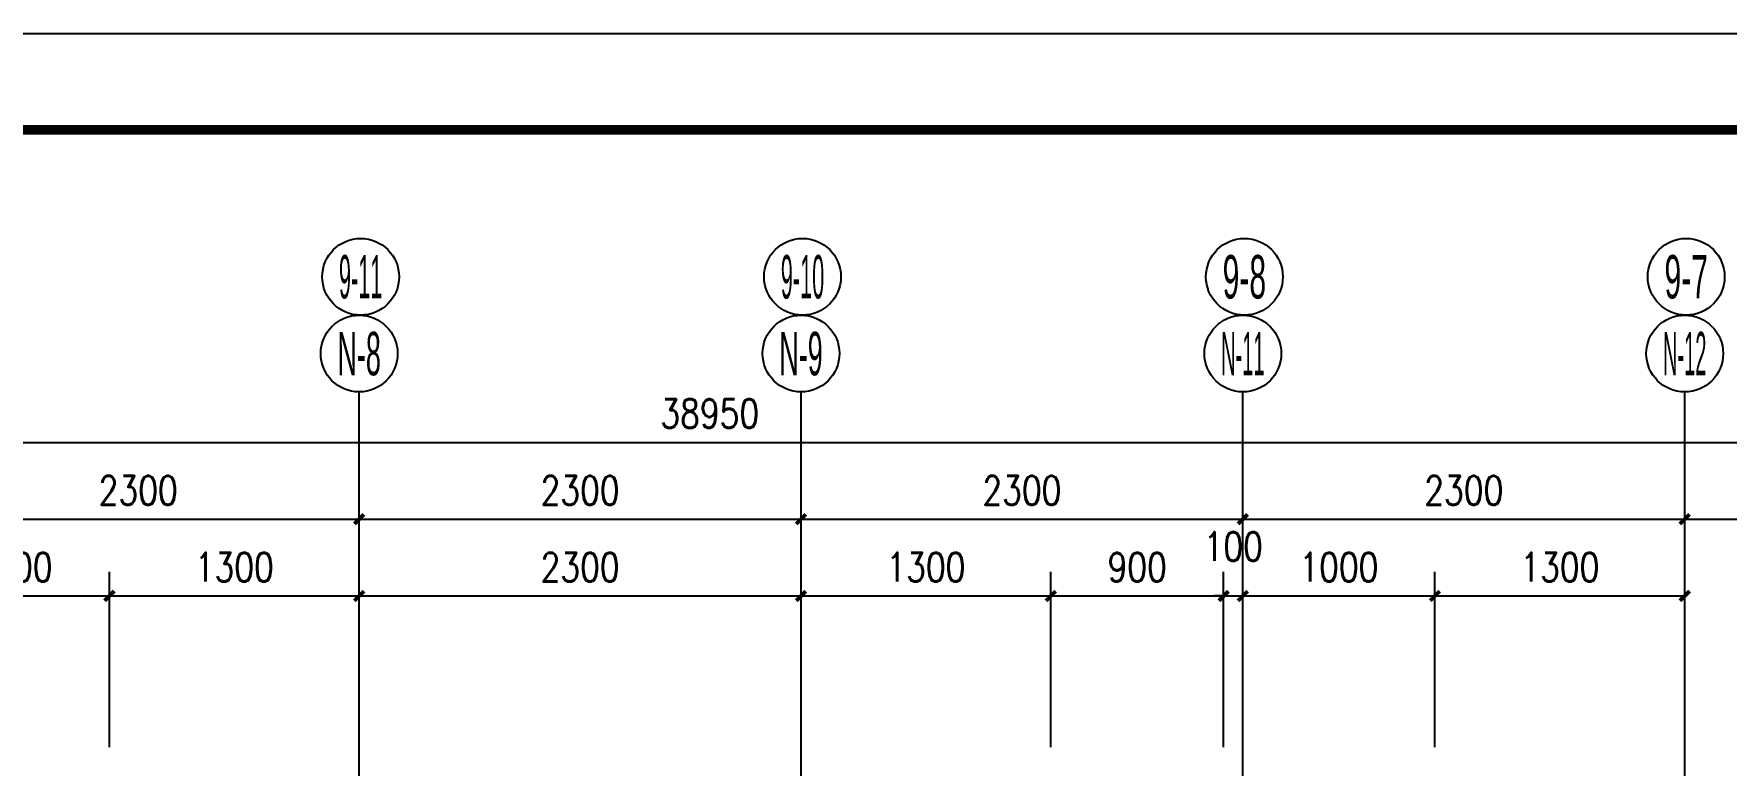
# Model space of a CAD drawing. Extents: x 718358 to 1668613, y -348838 to -159582.
# Drawn here: x 785042 to 793851, y -320288 to -316416 of the extents above; entities that cross this region are included whole.
import ezdxf
from ezdxf.enums import TextEntityAlignment as Align

# ---------------------------------------------------------------- set-up
doc = ezdxf.new("R2010")
doc.units = 0
doc.header["$LTSCALE"] = 1000
doc.linetypes.add('DOTE', pattern=[2.42, 2, -0.2, 0.02, -0.2])
for name, color, linetype in [('AXIS_TEXT', 7, 'Continuous'), ('建-图框', 4, 'Continuous'), ('建-尺寸', 73, 'Continuous'), ('建-轴标', 3, 'Continuous'), ('建-轴网', 14, 'DOTE')]:
    doc.layers.add(name, color=color, linetype=linetype)
doc.layers.add('栏杆', color=30, linetype='Continuous', lineweight=9)
doc.styles.add('_TCH_AXIS', font='gt宽度调整.shx', dxfattribs={"bigfont": 'gt国标汉字.shx'})
doc.styles.add('COMPLEX', font='COMPLEX')
doc.styles.add('DIM_FONT', font='SIMPLEX.shx', dxfattribs={"width": 0.8, "bigfont": 'GBCBIG.shx'})
doc.dimstyles.new('DIMN50', dxfattribs={"dimscale": 0.5, "dimtxt": 300, "dimasz": 100, "dimexe": 250, "dimexo": 300, "dimgap": 150, "dimtad": 1, "dimdec": 0, "dimzin": 0, "dimdsep": 46, "dimtxsty": 'DIM_FONT', "dimblk": 'ARCHTICK', "dimcen": 0.09, "dimdle": 1, "dimclrt": 7, "dimazin": 2, "dimtfac": 1, "dimtdec": 0, "dimtix": 1, "dimtmove": 2, "dimatfit": 3, "dimldrblk": 'ARCHTICK', "dimfxl": 1, "dimtolj": 1, "dimtzin": 0, "dimarcsym": 0})

# ---------------------------------------------------------------- blocks, each defined once
blk = doc.blocks.new('_ArchTick')
at = {"color": 0, "linetype": 'ByBlock', "const_width": 0.4}
blk.add_lwpolyline([(-0.5, -0.5), (0.5, 0.5)], dxfattribs=at)
blk = doc.blocks.new('*D192')
at = {"layer": 'Defpoints', "color": 0, "transparency": 16777216}
for p in [(808035.2, -318543.8), (769085.2, -320193.8), (808035.2, -320193.8)]:
    blk.add_point(p, dxfattribs=at)
at = {"layer": '建-轴标', "color": 0, "lineweight": -2, "transparency": 16777216}
for p, q in [((769085.2, -320043.8), (769085.2, -318418.8)), ((808035.2, -320043.8), (808035.2, -318418.8)), ((769084.7, -318543.8), (808035.7, -318543.8))]:
    blk.add_line(p, q, dxfattribs=at)
at = {"layer": '建-轴标', "color": 0, "lineweight": -2, "transparency": 16777216, "xscale": 50, "yscale": 50, "zscale": 50, "rotation": 180}
blk.add_blockref('_ArchTick', (769085.2, -318543.8), dxfattribs=at)
at = {"layer": '建-轴标', "color": 0, "lineweight": -2, "transparency": 16777216, "xscale": 50, "yscale": 50, "zscale": 50}
blk.add_blockref('_ArchTick', (808035.2, -318543.8), dxfattribs=at)
at = {"layer": '建-轴标', "color": 7, "transparency": 16777216, "insert": (788560.2, -318393.8), "char_height": 150, "attachment_point": 5, "style": 'DIM_FONT'}
blk.add_mtext('\\A1;38950', dxfattribs=at)
blk = doc.blocks.new('*D237')
at = {"layer": 'Defpoints', "color": 0, "transparency": 16777216}
for p in [(786735.2, -318943.8), (784435.2, -320193.8), (786735.2, -320193.8)]:
    blk.add_point(p, dxfattribs=at)
at = {"layer": '建-轴标', "color": 0, "lineweight": -2, "transparency": 16777216}
for p, q in [((784435.2, -320043.8), (784435.2, -318818.8)), ((786735.2, -320043.8), (786735.2, -318818.8)), ((784434.7, -318943.8), (786735.7, -318943.8))]:
    blk.add_line(p, q, dxfattribs=at)
at = {"layer": '建-轴标', "color": 0, "lineweight": -2, "transparency": 16777216, "xscale": 50, "yscale": 50, "zscale": 50, "rotation": 180}
blk.add_blockref('_ArchTick', (784435.2, -318943.8), dxfattribs=at)
at = {"layer": '建-轴标', "color": 0, "lineweight": -2, "transparency": 16777216, "xscale": 50, "yscale": 50, "zscale": 50}
blk.add_blockref('_ArchTick', (786735.2, -318943.8), dxfattribs=at)
at = {"layer": '建-轴标', "color": 7, "transparency": 16777216, "insert": (785585.2, -318793.8), "char_height": 150, "attachment_point": 5, "style": 'DIM_FONT'}
blk.add_mtext('\\A1;2300', dxfattribs=at)
blk = doc.blocks.new('*D238')
at = {"layer": 'Defpoints', "color": 0, "transparency": 16777216}
for p in [(789035.2, -318943.8), (786735.2, -320193.8), (789035.2, -320193.8)]:
    blk.add_point(p, dxfattribs=at)
at = {"layer": '建-轴标', "color": 0, "lineweight": -2, "transparency": 16777216}
for p, q in [((786735.2, -320043.8), (786735.2, -318818.8)), ((789035.2, -320043.8), (789035.2, -318818.8)), ((786734.7, -318943.8), (789035.7, -318943.8))]:
    blk.add_line(p, q, dxfattribs=at)
at = {"layer": '建-轴标', "color": 0, "lineweight": -2, "transparency": 16777216, "xscale": 50, "yscale": 50, "zscale": 50, "rotation": 180}
blk.add_blockref('_ArchTick', (786735.2, -318943.8), dxfattribs=at)
at = {"layer": '建-轴标', "color": 0, "lineweight": -2, "transparency": 16777216, "xscale": 50, "yscale": 50, "zscale": 50}
blk.add_blockref('_ArchTick', (789035.2, -318943.8), dxfattribs=at)
at = {"layer": '建-轴标', "color": 7, "transparency": 16777216, "insert": (787885.2, -318793.8), "char_height": 150, "attachment_point": 5, "style": 'DIM_FONT'}
blk.add_mtext('\\A1;2300', dxfattribs=at)
blk = doc.blocks.new('*D239')
at = {"layer": 'Defpoints', "color": 0, "transparency": 16777216}
for p in [(791335.2, -318943.8), (789035.2, -320193.8), (791335.2, -320193.8)]:
    blk.add_point(p, dxfattribs=at)
at = {"layer": '建-轴标', "color": 0, "lineweight": -2, "transparency": 16777216}
for p, q in [((789035.2, -320043.8), (789035.2, -318818.8)), ((791335.2, -320043.8), (791335.2, -318818.8)), ((789034.7, -318943.8), (791335.7, -318943.8))]:
    blk.add_line(p, q, dxfattribs=at)
at = {"layer": '建-轴标', "color": 0, "lineweight": -2, "transparency": 16777216, "xscale": 50, "yscale": 50, "zscale": 50, "rotation": 180}
blk.add_blockref('_ArchTick', (789035.2, -318943.8), dxfattribs=at)
at = {"layer": '建-轴标', "color": 0, "lineweight": -2, "transparency": 16777216, "xscale": 50, "yscale": 50, "zscale": 50}
blk.add_blockref('_ArchTick', (791335.2, -318943.8), dxfattribs=at)
at = {"layer": '建-轴标', "color": 7, "transparency": 16777216, "insert": (790185.2, -318793.8), "char_height": 150, "attachment_point": 5, "style": 'DIM_FONT'}
blk.add_mtext('\\A1;2300', dxfattribs=at)
blk = doc.blocks.new('*D240')
at = {"layer": 'Defpoints', "color": 0, "transparency": 16777216}
for p in [(793635.2, -318943.8), (791335.2, -320193.8), (793635.2, -320193.8)]:
    blk.add_point(p, dxfattribs=at)
at = {"layer": '建-轴标', "color": 0, "lineweight": -2, "transparency": 16777216}
for p, q in [((791335.2, -320043.8), (791335.2, -318818.8)), ((793635.2, -320043.8), (793635.2, -318818.8)), ((791334.7, -318943.8), (793635.7, -318943.8))]:
    blk.add_line(p, q, dxfattribs=at)
at = {"layer": '建-轴标', "color": 0, "lineweight": -2, "transparency": 16777216, "xscale": 50, "yscale": 50, "zscale": 50, "rotation": 180}
blk.add_blockref('_ArchTick', (791335.2, -318943.8), dxfattribs=at)
at = {"layer": '建-轴标', "color": 0, "lineweight": -2, "transparency": 16777216, "xscale": 50, "yscale": 50, "zscale": 50}
blk.add_blockref('_ArchTick', (793635.2, -318943.8), dxfattribs=at)
at = {"layer": '建-轴标', "color": 7, "transparency": 16777216, "insert": (792485.2, -318793.8), "char_height": 150, "attachment_point": 5, "style": 'DIM_FONT'}
blk.add_mtext('\\A1;2300', dxfattribs=at)
blk = doc.blocks.new('*D241')
at = {"layer": 'Defpoints', "color": 0, "transparency": 16777216}
for p in [(803035.2, -318943.8), (793635.2, -320193.8), (803035.2, -320193.8)]:
    blk.add_point(p, dxfattribs=at)
at = {"layer": '建-轴标', "color": 0, "lineweight": -2, "transparency": 16777216}
for p, q in [((793635.2, -320043.8), (793635.2, -318818.8)), ((803035.2, -320043.8), (803035.2, -318818.8)), ((793634.7, -318943.8), (803035.7, -318943.8))]:
    blk.add_line(p, q, dxfattribs=at)
at = {"layer": '建-轴标', "color": 0, "lineweight": -2, "transparency": 16777216, "xscale": 50, "yscale": 50, "zscale": 50, "rotation": 180}
blk.add_blockref('_ArchTick', (793635.2, -318943.8), dxfattribs=at)
at = {"layer": '建-轴标', "color": 0, "lineweight": -2, "transparency": 16777216, "xscale": 50, "yscale": 50, "zscale": 50}
blk.add_blockref('_ArchTick', (803035.2, -318943.8), dxfattribs=at)
at = {"layer": '建-轴标', "color": 7, "transparency": 16777216, "insert": (798335.2, -318793.8), "char_height": 150, "attachment_point": 5, "style": 'DIM_FONT'}
blk.add_mtext('\\A1;9400', dxfattribs=at)
blk = doc.blocks.new('_AXISO')
blk.add_circle((0, 0), 0.5)
at = {"layer": 'AXIS_TEXT', "style": 'COMPLEX', "width": 1.041667}
blk.add_attdef('A', text='', height=0.56, dxfattribs=at).set_placement((-0.25, -0.28), (0.25, -0.28), align=Align.FIT)
blk = doc.blocks.new('*D480')
at = {"layer": 'Defpoints', "color": 0, "transparency": 16777216}
for p in [(785435.2, -319343.8), (784535.2, -320281.2), (785435.2, -320281.2)]:
    blk.add_point(p, dxfattribs=at)
at = {"layer": '建-尺寸', "color": 0, "lineweight": -2, "transparency": 16777216}
for p, q in [((784535.2, -320131.2), (784535.2, -319218.8)), ((785435.2, -320131.2), (785435.2, -319218.8)), ((784534.7, -319343.8), (785435.7, -319343.8))]:
    blk.add_line(p, q, dxfattribs=at)
at = {"layer": '建-尺寸', "color": 0, "lineweight": -2, "transparency": 16777216, "xscale": 50, "yscale": 50, "zscale": 50, "rotation": 180}
blk.add_blockref('_ArchTick', (784535.2, -319343.8), dxfattribs=at)
at = {"layer": '建-尺寸', "color": 0, "lineweight": -2, "transparency": 16777216, "xscale": 50, "yscale": 50, "zscale": 50}
blk.add_blockref('_ArchTick', (785435.2, -319343.8), dxfattribs=at)
at = {"layer": '建-尺寸', "color": 7, "transparency": 16777216, "insert": (784985.2, -319193.8), "char_height": 150, "attachment_point": 5, "style": 'DIM_FONT'}
blk.add_mtext('\\A1;900', dxfattribs=at)
blk = doc.blocks.new('*D481')
at = {"layer": 'Defpoints', "color": 0, "transparency": 16777216}
for p in [(786735.2, -319343.8), (785435.2, -320281.2), (786735.2, -320281.2)]:
    blk.add_point(p, dxfattribs=at)
at = {"layer": '建-尺寸', "color": 0, "lineweight": -2, "transparency": 16777216}
for p, q in [((785435.2, -320131.2), (785435.2, -319218.8)), ((786735.2, -320131.2), (786735.2, -319218.8)), ((785434.7, -319343.8), (786735.7, -319343.8))]:
    blk.add_line(p, q, dxfattribs=at)
at = {"layer": '建-尺寸', "color": 0, "lineweight": -2, "transparency": 16777216, "xscale": 50, "yscale": 50, "zscale": 50, "rotation": 180}
blk.add_blockref('_ArchTick', (785435.2, -319343.8), dxfattribs=at)
at = {"layer": '建-尺寸', "color": 0, "lineweight": -2, "transparency": 16777216, "xscale": 50, "yscale": 50, "zscale": 50}
blk.add_blockref('_ArchTick', (786735.2, -319343.8), dxfattribs=at)
at = {"layer": '建-尺寸', "color": 7, "transparency": 16777216, "insert": (786085.2, -319193.8), "char_height": 150, "attachment_point": 5, "style": 'DIM_FONT'}
blk.add_mtext('\\A1;1300', dxfattribs=at)
blk = doc.blocks.new('*D482')
at = {"layer": 'Defpoints', "color": 0, "transparency": 16777216}
for p in [(789035.2, -319343.8), (786735.2, -320281.2), (789035.2, -320281.2)]:
    blk.add_point(p, dxfattribs=at)
at = {"layer": '建-尺寸', "color": 0, "lineweight": -2, "transparency": 16777216}
for p, q in [((786735.2, -320131.2), (786735.2, -319218.8)), ((789035.2, -320131.2), (789035.2, -319218.8)), ((786734.7, -319343.8), (789035.7, -319343.8))]:
    blk.add_line(p, q, dxfattribs=at)
at = {"layer": '建-尺寸', "color": 0, "lineweight": -2, "transparency": 16777216, "xscale": 50, "yscale": 50, "zscale": 50, "rotation": 180}
blk.add_blockref('_ArchTick', (786735.2, -319343.8), dxfattribs=at)
at = {"layer": '建-尺寸', "color": 0, "lineweight": -2, "transparency": 16777216, "xscale": 50, "yscale": 50, "zscale": 50}
blk.add_blockref('_ArchTick', (789035.2, -319343.8), dxfattribs=at)
at = {"layer": '建-尺寸', "color": 7, "transparency": 16777216, "insert": (787885.2, -319193.8), "char_height": 150, "attachment_point": 5, "style": 'DIM_FONT'}
blk.add_mtext('\\A1;2300', dxfattribs=at)
blk = doc.blocks.new('*D483')
at = {"layer": 'Defpoints', "color": 0, "transparency": 16777216}
for p in [(790335.2, -319343.8), (789035.2, -320281.2), (790335.2, -320281.2)]:
    blk.add_point(p, dxfattribs=at)
at = {"layer": '建-尺寸', "color": 0, "lineweight": -2, "transparency": 16777216}
for p, q in [((789035.2, -320131.2), (789035.2, -319218.8)), ((790335.2, -320131.2), (790335.2, -319218.8)), ((789034.7, -319343.8), (790335.7, -319343.8))]:
    blk.add_line(p, q, dxfattribs=at)
at = {"layer": '建-尺寸', "color": 0, "lineweight": -2, "transparency": 16777216, "xscale": 50, "yscale": 50, "zscale": 50, "rotation": 180}
blk.add_blockref('_ArchTick', (789035.2, -319343.8), dxfattribs=at)
at = {"layer": '建-尺寸', "color": 0, "lineweight": -2, "transparency": 16777216, "xscale": 50, "yscale": 50, "zscale": 50}
blk.add_blockref('_ArchTick', (790335.2, -319343.8), dxfattribs=at)
at = {"layer": '建-尺寸', "color": 7, "transparency": 16777216, "insert": (789685.2, -319193.8), "char_height": 150, "attachment_point": 5, "style": 'DIM_FONT'}
blk.add_mtext('\\A1;1300', dxfattribs=at)
blk = doc.blocks.new('*D484')
at = {"layer": 'Defpoints', "color": 0, "transparency": 16777216}
for p in [(791235.2, -319343.8), (790335.2, -320281.2), (791235.2, -320281.2)]:
    blk.add_point(p, dxfattribs=at)
at = {"layer": '建-尺寸', "color": 0, "lineweight": -2, "transparency": 16777216}
for p, q in [((790335.2, -320131.2), (790335.2, -319218.8)), ((791235.2, -320131.2), (791235.2, -319218.8)), ((790334.7, -319343.8), (791235.7, -319343.8))]:
    blk.add_line(p, q, dxfattribs=at)
at = {"layer": '建-尺寸', "color": 0, "lineweight": -2, "transparency": 16777216, "xscale": 50, "yscale": 50, "zscale": 50, "rotation": 180}
blk.add_blockref('_ArchTick', (790335.2, -319343.8), dxfattribs=at)
at = {"layer": '建-尺寸', "color": 0, "lineweight": -2, "transparency": 16777216, "xscale": 50, "yscale": 50, "zscale": 50}
blk.add_blockref('_ArchTick', (791235.2, -319343.8), dxfattribs=at)
at = {"layer": '建-尺寸', "color": 7, "transparency": 16777216, "insert": (790785.2, -319193.8), "char_height": 150, "attachment_point": 5, "style": 'DIM_FONT'}
blk.add_mtext('\\A1;900', dxfattribs=at)
blk = doc.blocks.new('*D485')
at = {"layer": 'Defpoints', "color": 0, "transparency": 16777216}
for p in [(791335.2, -319343.8), (791235.2, -320281.2), (791335.2, -320281.2)]:
    blk.add_point(p, dxfattribs=at)
at = {"layer": '建-尺寸', "color": 0, "lineweight": -2, "transparency": 16777216}
for p, q in [((791235.2, -320131.2), (791235.2, -319218.8)), ((791335.2, -320131.2), (791335.2, -319218.8)), ((791235.2, -319343.8), (791185.2, -319343.8)), ((791235.2, -319343.8), (791335.2, -319343.8)), ((791335.2, -319343.8), (791385.2, -319343.8))]:
    blk.add_line(p, q, dxfattribs=at)
at = {"layer": '建-尺寸', "color": 0, "lineweight": -2, "transparency": 16777216, "xscale": 50, "yscale": 50, "zscale": 50}
blk.add_blockref('_ArchTick', (791235.2, -319343.8), dxfattribs=at)
at = {"layer": '建-尺寸', "color": 0, "lineweight": -2, "transparency": 16777216, "xscale": 50, "yscale": 50, "zscale": 50, "rotation": 180}
blk.add_blockref('_ArchTick', (791335.2, -319343.8), dxfattribs=at)
at = {"layer": '建-尺寸', "color": 7, "transparency": 16777216, "insert": (791285.2, -319086.3), "char_height": 150, "attachment_point": 5, "style": 'DIM_FONT'}
blk.add_mtext('\\A1;100', dxfattribs=at)
blk = doc.blocks.new('*D486')
at = {"layer": 'Defpoints', "color": 0, "transparency": 16777216}
for p in [(792335.2, -319343.8), (791335.2, -320281.2), (792335.2, -320281.2)]:
    blk.add_point(p, dxfattribs=at)
at = {"layer": '建-尺寸', "color": 0, "lineweight": -2, "transparency": 16777216}
for p, q in [((791335.2, -320131.2), (791335.2, -319218.8)), ((792335.2, -320131.2), (792335.2, -319218.8)), ((791334.7, -319343.8), (792335.7, -319343.8))]:
    blk.add_line(p, q, dxfattribs=at)
at = {"layer": '建-尺寸', "color": 0, "lineweight": -2, "transparency": 16777216, "xscale": 50, "yscale": 50, "zscale": 50, "rotation": 180}
blk.add_blockref('_ArchTick', (791335.2, -319343.8), dxfattribs=at)
at = {"layer": '建-尺寸', "color": 0, "lineweight": -2, "transparency": 16777216, "xscale": 50, "yscale": 50, "zscale": 50}
blk.add_blockref('_ArchTick', (792335.2, -319343.8), dxfattribs=at)
at = {"layer": '建-尺寸', "color": 7, "transparency": 16777216, "insert": (791835.2, -319193.8), "char_height": 150, "attachment_point": 5, "style": 'DIM_FONT'}
blk.add_mtext('\\A1;1000', dxfattribs=at)
blk = doc.blocks.new('*D487')
at = {"layer": 'Defpoints', "color": 0, "transparency": 16777216}
for p in [(793635.2, -319343.8), (792335.2, -320281.2), (793635.2, -320281.2)]:
    blk.add_point(p, dxfattribs=at)
at = {"layer": '建-尺寸', "color": 0, "lineweight": -2, "transparency": 16777216}
for p, q in [((792335.2, -320131.2), (792335.2, -319218.8)), ((793635.2, -320131.2), (793635.2, -319218.8)), ((792334.7, -319343.8), (793635.7, -319343.8))]:
    blk.add_line(p, q, dxfattribs=at)
at = {"layer": '建-尺寸', "color": 0, "lineweight": -2, "transparency": 16777216, "xscale": 50, "yscale": 50, "zscale": 50, "rotation": 180}
blk.add_blockref('_ArchTick', (792335.2, -319343.8), dxfattribs=at)
at = {"layer": '建-尺寸', "color": 0, "lineweight": -2, "transparency": 16777216, "xscale": 50, "yscale": 50, "zscale": 50}
blk.add_blockref('_ArchTick', (793635.2, -319343.8), dxfattribs=at)
at = {"layer": '建-尺寸', "color": 7, "transparency": 16777216, "insert": (792985.2, -319193.8), "char_height": 150, "attachment_point": 5, "style": 'DIM_FONT'}
blk.add_mtext('\\A1;1300', dxfattribs=at)

msp = doc.modelspace()

# ---------------------------------------------------------------- hatches: boundary and pattern name
at = {"layer": '栏杆'}
h = msp.add_hatch(dxfattribs=at)
h.set_pattern_fill('ANSI32', color=256, scale=30, angle=135, style=0)
h.set_pattern_definition([(7e-15, (1582811.84, -273774.93), (1e-14, -142.875), []), (7e-15, (1582859.46, -273727.3), (1e-14, -142.875), [])])
h.paths.add_polyline_path([(790482.8, -317236.4), (792182.8, -317236.4), (792182.8, -317286.4), (790482.8, -317286.4)])

# ---------------------------------------------------------------- linework, layer by layer
at = {"layer": '建-图框'}
msp.add_lwpolyline([(763686.8, -346115.8), (816236.8, -346115.8), (816236.8, -316415.8), (763686.8, -316415.8)], close=True, dxfattribs=at)
at = {"layer": '建-图框', "const_width": 50}
msp.add_lwpolyline([(764936.8, -345615.8), (815736.8, -345615.8), (815736.8, -316915.8), (764936.8, -316915.8)], close=True, dxfattribs=at)
at = {"layer": '建-轴标'}
for p, q in [((786735.2, -320281.2), (786735.2, -318281.2)), ((789035.2, -320281.2), (789035.2, -318281.2)), ((791335.2, -320281.2), (791335.2, -318281.2)), ((793635.2, -320281.2), (793635.2, -318281.2))]:
    msp.add_line(p, q, dxfattribs=at)
at = {"layer": '建-轴网'}
for p, q in [((786735.2, -327193.8), (786735.2, -319893.8)), ((789035.2, -327193.8), (789035.2, -319893.8)), ((791335.2, -327193.8), (791335.2, -320193.8)), ((793635.2, -327193.8), (793635.2, -320193.8))]:
    msp.add_line(p, q, dxfattribs=at)

# ---------------------------------------------------------------- block references
at = {"layer": '建-轴标'}
ref = msp.add_blockref('_AXISO', (786743, -317681.2), dxfattribs=dict(at, xscale=400, yscale=400, zscale=400))
ref.add_attrib('A', '9-11', dxfattribs={"height": 226.27, "style": '_TCH_AXIS', "width": 0.3}).set_placement((786629.9, -317794.4), (786856.2, -317794.4), align=Align.FIT)
ref = msp.add_blockref('_AXISO', (789043, -317681.2), dxfattribs=dict(at, xscale=400, yscale=400, zscale=400))
ref.add_attrib('A', '9-10', dxfattribs={"height": 226.27, "style": '_TCH_AXIS', "width": 0.28}).set_placement((788929.9, -317794.4), (789156.2, -317794.4), align=Align.FIT)
ref = msp.add_blockref('_AXISO', (791343, -317681.2), dxfattribs=dict(at, xscale=400, yscale=400, zscale=400))
ref.add_attrib('A', '9-8', dxfattribs={"height": 226.27, "style": '_TCH_AXIS', "width": 0.35}).set_placement((791229.9, -317794.4), (791456.2, -317794.4), align=Align.FIT)
ref = msp.add_blockref('_AXISO', (793643, -317681.2), dxfattribs=dict(at, xscale=400, yscale=400, zscale=400))
ref.add_attrib('A', '9-7', dxfattribs={"height": 226.27, "style": '_TCH_AXIS', "width": 0.35}).set_placement((793529.9, -317794.4), (793756.2, -317794.4), align=Align.FIT)
ref = msp.add_blockref('_AXISO', (786735.2, -318081.2), dxfattribs=dict(at, xscale=400, yscale=400, zscale=400))
ref.add_attrib('A', 'N-8', dxfattribs={"height": 226.27, "style": '_TCH_AXIS', "width": 0.333333}).set_placement((786622, -318194.4), (786848.3, -318194.4), align=Align.FIT)
ref = msp.add_blockref('_AXISO', (789035.2, -318081.2), dxfattribs=dict(at, xscale=400, yscale=400, zscale=400))
ref.add_attrib('A', 'N-9', dxfattribs={"height": 226.27, "style": '_TCH_AXIS', "width": 0.333333}).set_placement((788922, -318194.4), (789148.3, -318194.4), align=Align.FIT)
ref = msp.add_blockref('_AXISO', (791335.2, -318081.2), dxfattribs=dict(at, xscale=400, yscale=400, zscale=400))
ref.add_attrib('A', 'N-11', dxfattribs={"height": 226.27, "style": '_TCH_AXIS', "width": 0.287671}).set_placement((791222, -318194.4), (791448.3, -318194.4), align=Align.FIT)
ref = msp.add_blockref('_AXISO', (793635.2, -318081.2), dxfattribs=dict(at, xscale=400, yscale=400, zscale=400))
ref.add_attrib('A', 'N-12', dxfattribs={"height": 226.27, "style": '_TCH_AXIS', "width": 0.269231}).set_placement((793522, -318194.4), (793748.3, -318194.4), align=Align.FIT)

# ---------------------------------------------------------------- dimensions: what is measured, and where the dimension line sits
at = {"layer": '建-尺寸'}
dim = msp.add_linear_dim(base=(791335.2, -319343.8), p1=(791235.2, -320281.2), p2=(791335.2, -320281.2), angle=0, dimstyle='DIMN50', dxfattribs=at)
dim.commit()
dim.dimension.update_dxf_attribs({"geometry": '*D485', "text_midpoint": (791285.2, -319086.3), "dimtype": 161})
for p1, p2, picture, middle in [((784535.2, -320281.2), (785435.2, -320281.2), '*D480', (784985.2, -319193.8)), ((785435.2, -320281.2), (786735.2, -320281.2), '*D481', (786085.2, -319193.8)), ((786735.2, -320281.2), (789035.2, -320281.2), '*D482', (787885.2, -319193.8)), ((789035.2, -320281.2), (790335.2, -320281.2), '*D483', (789685.2, -319193.8)), ((790335.2, -320281.2), (791235.2, -320281.2), '*D484', (790785.2, -319193.8)), ((791335.2, -320281.2), (792335.2, -320281.2), '*D486', (791835.2, -319193.8)), ((792335.2, -320281.2), (793635.2, -320281.2), '*D487', (792985.2, -319193.8))]:
    dim = msp.add_aligned_dim(p1=p1, p2=p2, distance=937.4, dimstyle='DIMN50', dxfattribs=at)
    dim.commit()
    dim.dimension.update_dxf_attribs({"geometry": picture, "text_midpoint": middle})
at = {"layer": '建-轴标'}
for p1, p2, distance, picture, middle in [((769085.2, -320193.8), (808035.2, -320193.8), 1650, '*D192', (788560.2, -318393.8)), ((784435.2, -320193.8), (786735.2, -320193.8), 1250, '*D237', (785585.2, -318793.8)), ((786735.2, -320193.8), (789035.2, -320193.8), 1250, '*D238', (787885.2, -318793.8)), ((789035.2, -320193.8), (791335.2, -320193.8), 1250, '*D239', (790185.2, -318793.8)), ((791335.2, -320193.8), (793635.2, -320193.8), 1250, '*D240', (792485.2, -318793.8)), ((793635.2, -320193.8), (803035.2, -320193.8), 1250, '*D241', (798335.2, -318793.8))]:
    dim = msp.add_aligned_dim(p1=p1, p2=p2, distance=distance, dimstyle='DIMN50', dxfattribs=at)
    dim.commit()
    dim.dimension.update_dxf_attribs({"geometry": picture, "text_midpoint": middle})

doc.saveas('drawing.dxf')
